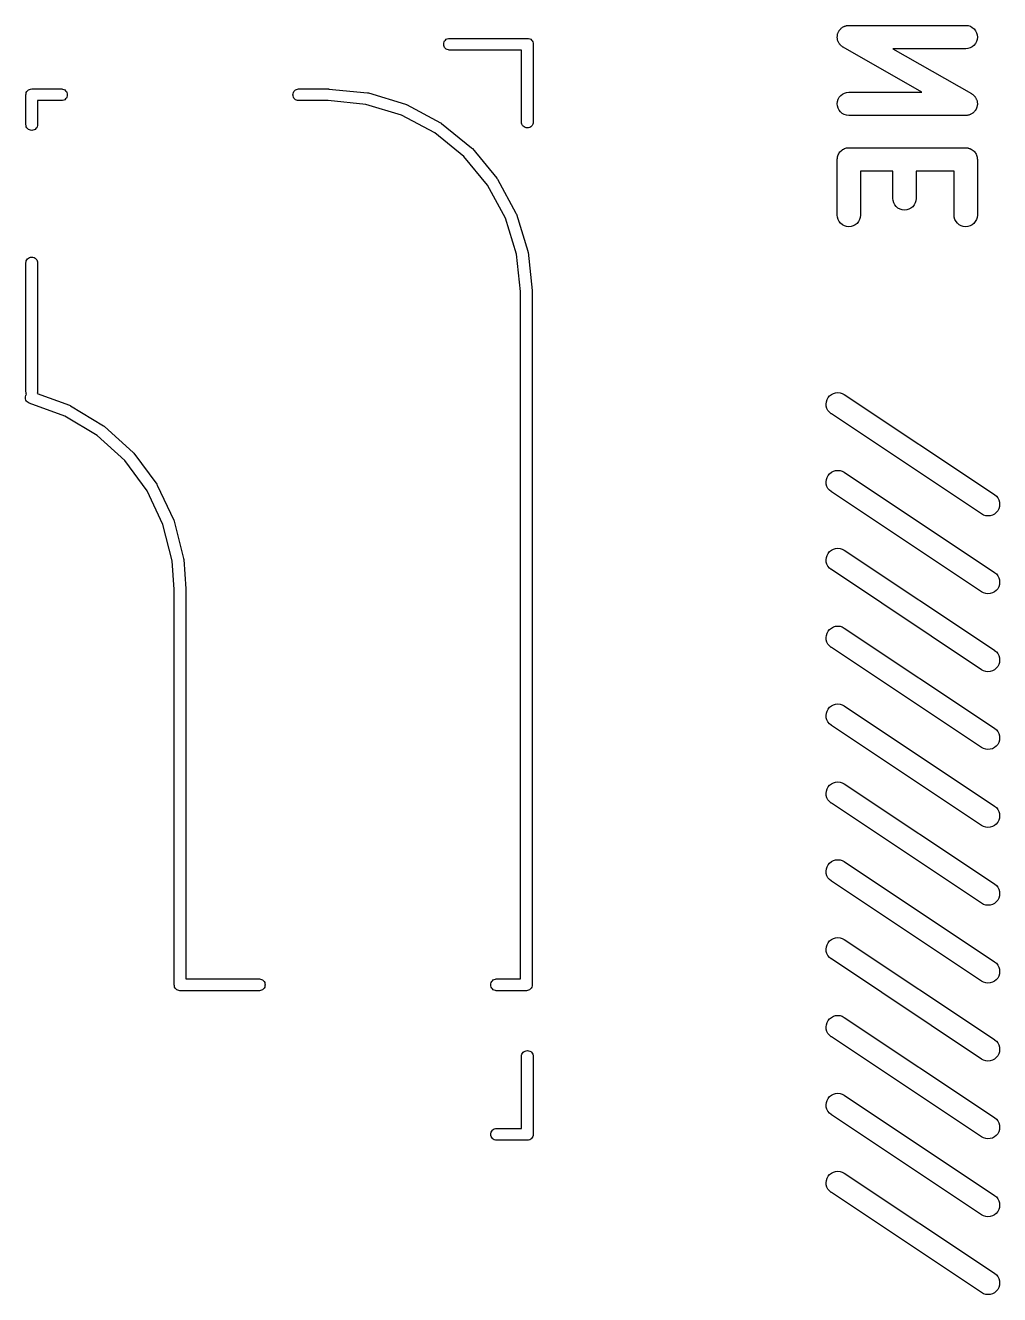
# Model space of a CAD drawing. Extents: x -13 to 127, y -89 to 15.
# Drawn here: x 114.55 to 127.06, y -80.06 to -63.76 of the extents above; entities that cross this region are included whole.
import ezdxf

# ---------------------------------------------------------------- set-up
doc = ezdxf.new("R2010")
doc.units = 0
doc.layers.add('BLACK', color=7, linetype='CONTINUOUS')

msp = doc.modelspace()

# ---------------------------------------------------------------- linework, layer by layer
at = {"layer": 'BLACK', "linetype": 'CONTINUOUS'}
for p, q in [((124.98, -63.8881), (124.981, -63.8831)), ((124.98, -63.8977), (124.98, -63.8881)), ((124.981, -63.8831), (124.982, -63.8781)), ((124.982, -63.8781), (124.984, -63.8689)), ((124.984, -63.8689), (124.987, -63.8596)), ((124.987, -63.8596), (124.989, -63.855)), ((124.989, -63.855), (124.99, -63.8502)), ((124.99, -63.8502), (124.995, -63.8417)), ((124.995, -63.8417), (124.999, -63.833)), ((124.999, -63.833), (125.002, -63.8289)), ((125.002, -63.8289), (125.004, -63.8244)), ((125.004, -63.8244), (125.01, -63.817)), ((125.01, -63.817), (125.016, -63.8092)), ((125.016, -63.8092), (125.02, -63.8057)), ((125.02, -63.8057), (125.023, -63.8018)), ((125.023, -63.8018), (125.03, -63.7958)), ((125.03, -63.7958), (125.037, -63.7892)), ((125.037, -63.7892), (125.042, -63.7865)), ((125.042, -63.7865), (125.046, -63.7833)), ((125.046, -63.7833), (125.054, -63.7788)), ((125.054, -63.7788), (125.062, -63.7738)), ((125.062, -63.7738), (125.067, -63.772)), ((125.067, -63.772), (125.071, -63.7696)), ((125.071, -63.7696), (125.081, -63.7668)), ((125.081, -63.7668), (125.09, -63.7634)), ((125.09, -63.7634), (125.095, -63.7626)), ((125.095, -63.7626), (125.099, -63.7611)), ((125.099, -63.7611), (125.109, -63.7602)), ((125.109, -63.7602), (125.118, -63.7586)), ((125.118, -63.7586), (125.124, -63.7588)), ((125.124, -63.7588), (125.129, -63.7583)), ((125.129, -63.7583), (126.629, -63.7583)), ((126.629, -63.7583), (126.631, -63.7583)), ((126.631, -63.7583), (126.66, -63.7616)), ((126.66, -63.7616), (126.688, -63.7704)), ((126.688, -63.7704), (126.713, -63.7845)), ((126.713, -63.7845), (126.736, -63.8033)), ((126.736, -63.8033), (126.754, -63.8262)), ((126.754, -63.8262), (126.768, -63.8521)), ((126.768, -63.8521), (126.776, -63.8802)), ((126.776, -63.8802), (126.779, -63.9093)), ((119.925, -64), (119.926, -63.9853)), ((119.926, -64.0147), (119.925, -64)), ((119.926, -63.9853), (119.93, -63.9712)), ((119.93, -64.0288), (119.926, -64.0147)), ((119.93, -63.9712), (119.937, -63.9581)), ((119.937, -64.0419), (119.93, -64.0288)), ((119.937, -63.9581), (119.947, -63.9467)), ((119.947, -64.0533), (119.937, -64.0419)), ((119.947, -63.9467), (119.958, -63.9373)), ((119.958, -64.0627), (119.947, -64.0533)), ((119.958, -63.9373), (119.971, -63.9304)), ((119.971, -63.9304), (119.985, -63.9261)), ((119.985, -63.9261), (119.996, -63.925)), ((119.996, -63.925), (120.996, -63.925)), ((120.996, -63.925), (121, -63.9246)), ((121, -63.9246), (121.004, -63.925)), ((121.004, -63.925), (121.015, -63.9261)), ((121.015, -63.9261), (121.029, -63.9304)), ((121.029, -63.9304), (121.042, -63.9373)), ((121.042, -63.9373), (121.053, -63.9467)), ((121.053, -63.9467), (121.063, -63.9581)), ((121.063, -63.9581), (121.07, -63.9712)), ((121.07, -63.9712), (121.074, -63.9853)), ((121.074, -63.9853), (121.075, -64)), ((121.075, -64), (121.075, -64.0037)), ((121.075, -64.0037), (121.075, -65.0037)), ((124.979, -63.9072), (124.98, -63.8977)), ((124.979, -63.9123), (124.979, -63.9072)), ((124.979, -63.9173), (124.979, -63.9123)), ((124.98, -63.9268), (124.979, -63.9173)), ((124.981, -63.9364), (124.98, -63.9268)), ((124.983, -63.9412), (124.981, -63.9364)), ((124.983, -63.9462), (124.983, -63.9412)), ((124.987, -63.9553), (124.983, -63.9462)), ((124.989, -63.9645), (124.987, -63.9553)), ((124.992, -63.969), (124.989, -63.9645)), ((124.994, -63.9737), (124.992, -63.969)), ((124.999, -63.9819), (124.994, -63.9737)), ((125.003, -63.9904), (124.999, -63.9819)), ((125.006, -63.9944), (125.003, -63.9904)), ((125.009, -63.9987), (125.006, -63.9944)), ((125.015, -64.0057), (125.009, -63.9987)), ((125.021, -64.0132), (125.015, -64.0057)), ((125.025, -64.0165), (125.021, -64.0132)), ((125.029, -64.0202), (125.025, -64.0165)), ((125.036, -64.0259), (125.029, -64.0202)), ((125.044, -64.0321), (125.036, -64.0259)), ((125.048, -64.0345), (125.044, -64.0321)), ((125.052, -64.0375), (125.048, -64.0345)), ((125.054, -64.0385), (125.052, -64.0375)), ((126.064, -64.6154), (125.054, -64.0385)), ((126.629, -64.0583), (125.693, -64.0583)), ((125.693, -64.0583), (126.703, -64.6352)), ((126.658, -64.0554), (126.629, -64.0583)), ((126.686, -64.047), (126.658, -64.0554)), ((126.712, -64.0332), (126.686, -64.047)), ((126.734, -64.0147), (126.712, -64.0332)), ((126.753, -63.9922), (126.734, -64.0147)), ((126.767, -63.9664), (126.753, -63.9922)), ((126.776, -63.9384), (126.767, -63.9664)), ((126.779, -63.9093), (126.776, -63.9384)), ((119.971, -64.0696), (119.958, -64.0627)), ((119.985, -64.0739), (119.971, -64.0696)), ((119.996, -64.075), (119.985, -64.0739)), ((120.925, -64.075), (119.996, -64.075)), ((120.925, -65.0037), (120.925, -64.075)), ((114.56, -64.65), (114.561, -64.6353)), ((114.56, -64.6537), (114.56, -64.65)), ((114.56, -65.0347), (114.56, -64.6537)), ((114.561, -64.6353), (114.565, -64.6212)), ((114.565, -64.6212), (114.572, -64.6081)), ((114.572, -64.6081), (114.582, -64.5967)), ((114.582, -64.5967), (114.593, -64.5873)), ((114.593, -64.5873), (114.606, -64.5804)), ((114.606, -64.5804), (114.62, -64.5761)), ((114.62, -64.5761), (114.635, -64.5746)), ((114.635, -64.5746), (114.639, -64.575)), ((114.639, -64.575), (115.02, -64.575)), ((115.02, -64.575), (115.031, -64.5761)), ((115.031, -64.5761), (115.045, -64.5804)), ((115.045, -64.5804), (115.058, -64.5873)), ((115.058, -64.5873), (115.069, -64.5967)), ((115.069, -64.7033), (115.058, -64.7127)), ((115.069, -64.5967), (115.079, -64.6081)), ((115.079, -64.6919), (115.069, -64.7033)), ((115.079, -64.6081), (115.086, -64.6212)), ((115.086, -64.6788), (115.079, -64.6919)), ((115.086, -64.6212), (115.09, -64.6353)), ((115.09, -64.6647), (115.086, -64.6788)), ((115.09, -64.6353), (115.091, -64.65)), ((115.091, -64.65), (115.09, -64.6647)), ((117.989, -64.65), (117.99, -64.6353)), ((117.99, -64.6647), (117.989, -64.65)), ((117.99, -64.6353), (117.994, -64.6212)), ((117.994, -64.6788), (117.99, -64.6647)), ((117.994, -64.6212), (118.001, -64.6081)), ((118.001, -64.6919), (117.994, -64.6788)), ((118.001, -64.6081), (118.011, -64.5967)), ((118.011, -64.7033), (118.001, -64.6919)), ((118.011, -64.5967), (118.022, -64.5873)), ((118.022, -64.7127), (118.011, -64.7033)), ((118.022, -64.5873), (118.035, -64.5804)), ((118.035, -64.5804), (118.049, -64.5761)), ((118.049, -64.5761), (118.06, -64.575)), ((118.06, -64.575), (118.449, -64.575)), ((118.449, -64.575), (118.452, -64.5754)), ((118.452, -64.5754), (118.452, -64.5754)), ((118.452, -64.5754), (118.946, -64.6237)), ((118.946, -64.6237), (118.946, -64.6237)), ((118.946, -64.6237), (118.946, -64.6237)), ((118.946, -64.6237), (118.947, -64.6238)), ((118.947, -64.6238), (118.953, -64.6252)), ((118.953, -64.6252), (118.96, -64.6266)), ((118.96, -64.6266), (119.435, -64.7699)), ((124.982, -64.7353), (124.99, -64.7073)), ((124.99, -64.7073), (125.004, -64.6815)), ((125.004, -64.6815), (125.023, -64.659)), ((125.023, -64.659), (125.046, -64.6405)), ((125.046, -64.6405), (125.071, -64.6267)), ((125.071, -64.6267), (125.099, -64.6183)), ((125.099, -64.6183), (125.129, -64.6154)), ((125.129, -64.6154), (126.064, -64.6154)), ((126.703, -64.6352), (126.705, -64.6362)), ((126.705, -64.6362), (126.709, -64.6392)), ((126.709, -64.6392), (126.713, -64.6417)), ((126.713, -64.6417), (126.721, -64.6478)), ((126.721, -64.6478), (126.728, -64.6535)), ((126.728, -64.6535), (126.732, -64.6572)), ((126.732, -64.6572), (126.736, -64.6605)), ((126.736, -64.6605), (126.742, -64.668)), ((126.742, -64.668), (126.748, -64.675)), ((126.748, -64.675), (126.751, -64.6793)), ((126.751, -64.6793), (126.754, -64.6833)), ((126.754, -64.6833), (126.759, -64.6918)), ((126.759, -64.6918), (126.764, -64.7)), ((126.764, -64.7), (126.765, -64.7048)), ((126.765, -64.7048), (126.768, -64.7092)), ((126.768, -64.7092), (126.77, -64.7185)), ((115.02, -64.725), (114.71, -64.725)), ((114.71, -64.725), (114.71, -65.0347)), ((115.031, -64.7239), (115.02, -64.725)), ((115.045, -64.7196), (115.031, -64.7239)), ((115.058, -64.7127), (115.045, -64.7196)), ((118.035, -64.7196), (118.022, -64.7127)), ((118.049, -64.7239), (118.035, -64.7196)), ((118.06, -64.725), (118.049, -64.7239)), ((118.441, -64.725), (118.06, -64.725)), ((118.924, -64.7723), (118.441, -64.725)), ((119.384, -64.9113), (118.924, -64.7723)), ((119.435, -64.7699), (119.436, -64.7702)), ((119.436, -64.7702), (119.442, -64.7729)), ((119.442, -64.7729), (119.448, -64.7754)), ((119.448, -64.7754), (119.886, -65.0082)), ((124.979, -64.7644), (124.982, -64.7353)), ((124.981, -64.7935), (124.979, -64.7644)), ((124.989, -64.8216), (124.981, -64.7935)), ((125.003, -64.8476), (124.989, -64.8216)), ((125.021, -64.8704), (125.003, -64.8476)), ((125.044, -64.8892), (125.021, -64.8704)), ((126.734, -64.8719), (126.727, -64.8779)), ((126.737, -64.868), (126.734, -64.8719)), ((126.741, -64.8645), (126.737, -64.868)), ((126.747, -64.8567), (126.741, -64.8645)), ((126.753, -64.8493), (126.747, -64.8567)), ((126.755, -64.8449), (126.753, -64.8493)), ((126.758, -64.8408), (126.755, -64.8449)), ((126.762, -64.832), (126.758, -64.8408)), ((126.767, -64.8236), (126.762, -64.832)), ((126.768, -64.8187), (126.767, -64.8236)), ((126.77, -64.8141), (126.768, -64.8187)), ((126.77, -64.7185), (126.774, -64.7275)), ((126.773, -64.8048), (126.77, -64.8141)), ((126.776, -64.7956), (126.773, -64.8048)), ((126.774, -64.7275), (126.774, -64.7325)), ((126.774, -64.7325), (126.776, -64.7373)), ((126.776, -64.7373), (126.777, -64.7469)), ((126.777, -64.7856), (126.776, -64.7906)), ((126.776, -64.7906), (126.776, -64.7956)), ((126.777, -64.7469), (126.778, -64.7564)), ((126.778, -64.776), (126.777, -64.7856)), ((126.778, -64.7564), (126.778, -64.7614)), ((126.778, -64.7614), (126.779, -64.7665)), ((126.779, -64.7665), (126.778, -64.776)), ((114.561, -65.0457), (114.56, -65.0347)), ((114.71, -65.0347), (114.709, -65.0457)), ((119.809, -65.1371), (119.384, -64.9113)), ((119.886, -65.0082), (119.886, -65.0082)), ((119.886, -65.0082), (119.886, -65.0082)), ((119.886, -65.0082), (119.887, -65.0087)), ((119.887, -65.0087), (119.892, -65.0125)), ((119.892, -65.0125), (119.898, -65.0163)), ((119.898, -65.0163), (120.282, -65.3296)), ((120.926, -65.0147), (120.925, -65.0037)), ((120.93, -65.0288), (120.926, -65.0147)), ((120.937, -65.0419), (120.93, -65.0288)), ((121.07, -65.0288), (121.063, -65.0419)), ((121.074, -65.0147), (121.07, -65.0288)), ((121.075, -65.0037), (121.074, -65.0147)), ((125.069, -64.9033), (125.044, -64.8892)), ((125.097, -64.9121), (125.069, -64.9033)), ((125.126, -64.9154), (125.097, -64.9121)), ((125.129, -64.9154), (125.126, -64.9154)), ((126.629, -64.9154), (125.129, -64.9154)), ((126.634, -64.9149), (126.629, -64.9154)), ((126.639, -64.9151), (126.634, -64.9149)), ((126.648, -64.9135), (126.639, -64.9151)), ((126.658, -64.9126), (126.648, -64.9135)), ((126.663, -64.9111), (126.658, -64.9126)), ((126.668, -64.9103), (126.663, -64.9111)), ((126.677, -64.9069), (126.668, -64.9103)), ((126.686, -64.9041), (126.677, -64.9069)), ((126.69, -64.9017), (126.686, -64.9041)), ((126.695, -64.9), (126.69, -64.9017)), ((126.703, -64.8949), (126.695, -64.9)), ((126.712, -64.8904), (126.703, -64.8949)), ((126.715, -64.8872), (126.712, -64.8904)), ((126.72, -64.8845), (126.715, -64.8872)), ((126.727, -64.8779), (126.72, -64.8845)), ((114.565, -65.0598), (114.561, -65.0457)), ((114.572, -65.0729), (114.565, -65.0598)), ((114.582, -65.0843), (114.572, -65.0729)), ((114.593, -65.0937), (114.582, -65.0843)), ((114.606, -65.1006), (114.593, -65.0937)), ((114.62, -65.1049), (114.606, -65.1006)), ((114.635, -65.1064), (114.62, -65.1049)), ((114.65, -65.1049), (114.635, -65.1064)), ((114.664, -65.1006), (114.65, -65.1049)), ((114.677, -65.0937), (114.664, -65.1006)), ((114.688, -65.0843), (114.677, -65.0937)), ((114.698, -65.0729), (114.688, -65.0843)), ((114.705, -65.0598), (114.698, -65.0729)), ((114.709, -65.0457), (114.705, -65.0598)), ((120.182, -65.4412), (119.809, -65.1371)), ((120.947, -65.0533), (120.937, -65.0419)), ((120.958, -65.0627), (120.947, -65.0533)), ((120.971, -65.0696), (120.958, -65.0627)), ((120.985, -65.0739), (120.971, -65.0696)), ((121, -65.0754), (120.985, -65.0739)), ((121.015, -65.0739), (121, -65.0754)), ((121.029, -65.0696), (121.015, -65.0739)), ((121.042, -65.0627), (121.029, -65.0696)), ((121.053, -65.0533), (121.042, -65.0627)), ((121.063, -65.0419), (121.053, -65.0533)), ((120.282, -65.3296), (120.283, -65.3302)), ((120.283, -65.3302), (120.288, -65.3351)), ((120.288, -65.3351), (120.293, -65.3399)), ((120.293, -65.3399), (120.609, -65.7218)), ((125.035, -65.3637), (125.046, -65.3548)), ((125.046, -65.3542), (125.059, -65.3477)), ((125.046, -65.3545), (125.046, -65.3542)), ((125.046, -65.3548), (125.046, -65.3545)), ((125.059, -65.3477), (125.071, -65.341)), ((125.071, -65.341), (125.072, -65.3409)), ((125.072, -65.3406), (125.086, -65.3366)), ((125.072, -65.3409), (125.072, -65.3406)), ((125.086, -65.3366), (125.099, -65.3326)), ((125.099, -65.3326), (125.1, -65.3325)), ((125.1, -65.3324), (125.115, -65.3311)), ((125.1, -65.3325), (125.1, -65.3324)), ((125.115, -65.3311), (125.129, -65.3297)), ((125.129, -65.3297), (126.629, -65.3297)), ((126.629, -65.3297), (126.63, -65.3297)), ((126.63, -65.3297), (126.63, -65.3297)), ((126.63, -65.3297), (126.63, -65.3297)), ((126.63, -65.3297), (126.631, -65.3297)), ((126.631, -65.3297), (126.645, -65.3313)), ((126.645, -65.3313), (126.659, -65.3328)), ((126.659, -65.3328), (126.659, -65.3329)), ((126.659, -65.3329), (126.66, -65.333)), ((126.66, -65.333), (126.673, -65.3373)), ((126.673, -65.3373), (126.687, -65.3414)), ((126.687, -65.3414), (126.687, -65.3417)), ((126.687, -65.3417), (126.688, -65.3418)), ((126.688, -65.3418), (126.7, -65.3486)), ((126.7, -65.3486), (126.712, -65.3554)), ((126.712, -65.3554), (126.713, -65.3557)), ((126.713, -65.3557), (126.713, -65.3559)), ((126.713, -65.3559), (126.724, -65.365)), ((120.488, -65.8118), (120.182, -65.4412)), ((124.979, -65.4776), (124.98, -65.4636)), ((124.979, -65.4786), (124.979, -65.4776)), ((124.979, -65.4787), (124.979, -65.4786)), ((124.979, -65.4797), (124.979, -65.4787)), ((124.979, -65.4787), (124.979, -65.4787)), ((124.979, -66.194), (124.979, -65.4797)), ((124.98, -65.4636), (124.982, -65.4496)), ((124.982, -65.4485), (124.986, -65.4351)), ((124.982, -65.449), (124.982, -65.4485)), ((124.982, -65.4496), (124.982, -65.449)), ((124.986, -65.4351), (124.99, -65.4216)), ((124.99, -65.4216), (124.991, -65.4211)), ((124.991, -65.4206), (124.998, -65.4082)), ((124.991, -65.4211), (124.991, -65.4206)), ((124.998, -65.4082), (125.004, -65.3958)), ((125.004, -65.3958), (125.005, -65.3954)), ((125.005, -65.395), (125.014, -65.3842)), ((125.005, -65.3954), (125.005, -65.395)), ((125.014, -65.3842), (125.023, -65.3733)), ((125.023, -65.3729), (125.024, -65.3725)), ((125.023, -65.3733), (125.023, -65.3729)), ((125.024, -65.3725), (125.035, -65.3637)), ((126.724, -65.365), (126.735, -65.374)), ((126.735, -65.374), (126.735, -65.3744)), ((126.735, -65.3744), (126.736, -65.3748)), ((126.736, -65.3748), (126.745, -65.3858)), ((126.745, -65.3858), (126.754, -65.3967)), ((126.754, -65.3967), (126.754, -65.3972)), ((126.754, -65.3972), (126.754, -65.3976)), ((126.754, -65.3976), (126.761, -65.4101)), ((126.761, -65.4101), (126.767, -65.4226)), ((126.767, -65.4226), (126.767, -65.4231)), ((126.767, -65.4231), (126.768, -65.4235)), ((126.768, -65.4235), (126.772, -65.4371)), ((126.772, -65.4371), (126.776, -65.4506)), ((126.776, -65.4506), (126.776, -65.4511)), ((126.776, -65.4511), (126.776, -65.4516)), ((126.776, -65.4516), (126.777, -65.4657)), ((126.777, -65.4657), (126.779, -65.4797)), ((126.779, -65.4797), (126.779, -66.194)), ((125.693, -65.6297), (125.279, -65.6297)), ((125.279, -65.6297), (125.279, -66.194)), ((125.693, -65.9797), (125.693, -65.6297)), ((126.479, -65.6297), (125.993, -65.6297)), ((125.993, -65.6297), (125.993, -65.9797)), ((126.479, -66.194), (126.479, -65.6297)), ((120.717, -66.2349), (120.488, -65.8118)), ((120.609, -65.7218), (120.609, -65.7227)), ((120.609, -65.7227), (120.613, -65.7283)), ((120.613, -65.7283), (120.617, -65.734)), ((120.617, -65.734), (120.853, -66.17)), ((125.696, -66.0088), (125.693, -65.9797)), ((125.704, -66.0369), (125.696, -66.0088)), ((125.99, -66.0109), (125.981, -66.0388)), ((125.993, -65.9818), (125.99, -66.0109)), ((125.993, -65.9797), (125.993, -65.9818)), ((120.853, -66.17), (120.853, -66.171)), ((120.853, -66.171), (120.856, -66.1773)), ((120.856, -66.1773), (120.858, -66.1835)), ((125.718, -66.0627), (125.704, -66.0369)), ((125.736, -66.0854), (125.718, -66.0627)), ((125.759, -66.1041), (125.736, -66.0854)), ((125.785, -66.118), (125.759, -66.1041)), ((125.813, -66.1266), (125.785, -66.118)), ((125.842, -66.1297), (125.813, -66.1266)), ((125.871, -66.1271), (125.842, -66.1297)), ((125.899, -66.1188), (125.871, -66.1271)), ((125.925, -66.1052), (125.899, -66.1188)), ((125.948, -66.0869), (125.925, -66.1052)), ((125.967, -66.0645), (125.948, -66.0869)), ((125.981, -66.0388), (125.967, -66.0645)), ((120.859, -66.6944), (120.717, -66.2349)), ((120.858, -66.1835), (121.005, -66.6571)), ((124.981, -66.2231), (124.979, -66.194)), ((124.99, -66.2512), (124.981, -66.2231)), ((125.004, -66.277), (124.99, -66.2512)), ((125.022, -66.2997), (125.004, -66.277)), ((125.045, -66.3184), (125.022, -66.2997)), ((125.07, -66.3323), (125.045, -66.3184)), ((125.098, -66.3409), (125.07, -66.3323)), ((125.128, -66.344), (125.098, -66.3409)), ((125.185, -66.3331), (125.157, -66.3413)), ((125.211, -66.3195), (125.185, -66.3331)), ((125.234, -66.3012), (125.211, -66.3195)), ((125.252, -66.2787), (125.234, -66.3012)), ((125.266, -66.2531), (125.252, -66.2787)), ((125.275, -66.2252), (125.266, -66.2531)), ((125.279, -66.1961), (125.275, -66.2252)), ((125.279, -66.194), (125.279, -66.1961)), ((126.481, -66.2231), (126.479, -66.194)), ((126.49, -66.2512), (126.481, -66.2231)), ((126.504, -66.277), (126.49, -66.2512)), ((126.522, -66.2997), (126.504, -66.277)), ((126.545, -66.3184), (126.522, -66.2997)), ((126.57, -66.3323), (126.545, -66.3184)), ((126.598, -66.3409), (126.57, -66.3323)), ((126.628, -66.344), (126.598, -66.3409)), ((126.685, -66.3331), (126.657, -66.3413)), ((126.711, -66.3195), (126.685, -66.3331)), ((126.734, -66.3012), (126.711, -66.3195)), ((126.752, -66.2787), (126.734, -66.3012)), ((126.766, -66.2531), (126.752, -66.2787)), ((126.775, -66.2252), (126.766, -66.2531)), ((126.779, -66.1961), (126.775, -66.2252)), ((126.779, -66.194), (126.779, -66.1961)), ((125.157, -66.3413), (125.128, -66.344)), ((126.657, -66.3413), (126.628, -66.344)), ((121.005, -66.6571), (121.005, -66.6581)), ((121.005, -66.6581), (121.006, -66.6648)), ((121.006, -66.6648), (121.008, -66.6714)), ((114.56, -66.8053), (114.561, -66.7943)), ((114.56, -68.4637), (114.56, -66.8053)), ((114.561, -66.7943), (114.565, -66.7802)), ((114.565, -66.7802), (114.572, -66.7671)), ((114.572, -66.7671), (114.582, -66.7557)), ((114.582, -66.7557), (114.593, -66.7463)), ((114.593, -66.7463), (114.606, -66.7394)), ((114.606, -66.7394), (114.62, -66.7351)), ((114.62, -66.7351), (114.635, -66.7336)), ((114.635, -66.7336), (114.65, -66.7351)), ((114.65, -66.7351), (114.664, -66.7394)), ((114.664, -66.7394), (114.677, -66.7463)), ((114.677, -66.7463), (114.688, -66.7557)), ((114.688, -66.7557), (114.698, -66.7671)), ((114.698, -66.7671), (114.705, -66.7802)), ((114.705, -66.7802), (114.709, -66.7943)), ((114.709, -66.7943), (114.71, -66.8053)), ((114.71, -66.8053), (114.71, -68.4637)), ((120.91, -67.1763), (120.859, -66.6944)), ((121.008, -66.6714), (121.06, -67.1644)), ((120.91, -67.1903), (120.91, -67.1763)), ((120.91, -76.005), (120.91, -67.1903)), ((120.91, -67.1903), (120.91, -67.1903)), ((121.06, -67.1644), (121.06, -67.1655)), ((121.06, -67.1655), (121.06, -67.1687)), ((121.06, -67.1687), (121.06, -67.172)), ((121.06, -67.172), (121.06, -67.1862)), ((121.06, -67.1862), (121.06, -67.1863)), ((121.06, -67.1863), (121.06, -76.0763)), ((114.553, -68.5269), (114.557, -68.5127)), ((114.553, -68.5415), (114.553, -68.5269)), ((114.555, -68.556), (114.553, -68.5415)), ((114.559, -68.5698), (114.555, -68.556)), ((114.557, -68.5127), (114.564, -68.4995)), ((114.567, -68.5825), (114.559, -68.5698)), ((114.561, -68.4747), (114.56, -68.4637)), ((114.565, -68.4888), (114.561, -68.4747)), ((114.564, -68.4995), (114.568, -68.4937)), ((114.568, -68.4937), (114.565, -68.4888)), ((114.576, -68.5935), (114.567, -68.5825)), ((114.588, -68.6024), (114.576, -68.5935)), ((114.601, -68.6089), (114.588, -68.6024)), ((114.602, -68.6093), (114.601, -68.6089)), ((115.061, -68.7755), (114.602, -68.6093)), ((114.709, -68.4747), (114.705, -68.4871)), ((114.705, -68.4871), (115.119, -68.637)), ((114.71, -68.4637), (114.709, -68.4747)), ((124.836, -68.6213), (124.839, -68.5922)), ((124.838, -68.6504), (124.836, -68.6213)), ((124.839, -68.5922), (124.848, -68.5642)), ((124.848, -68.5642), (124.861, -68.5385)), ((124.861, -68.5385), (124.88, -68.516)), ((124.88, -68.516), (124.903, -68.4975)), ((124.903, -68.4975), (124.929, -68.4838)), ((124.929, -68.4838), (124.957, -68.4754)), ((124.957, -68.4754), (124.986, -68.4726)), ((124.986, -68.4726), (125.015, -68.4755)), ((125.015, -68.4755), (125.043, -68.484)), ((125.043, -68.484), (125.069, -68.4978)), ((125.069, -68.4978), (126.997, -69.7835)), ((115.473, -69.024), (115.061, -68.7755)), ((115.119, -68.637), (115.119, -68.637)), ((115.119, -68.637), (115.119, -68.637)), ((115.119, -68.637), (115.12, -68.6373)), ((115.12, -68.6373), (115.126, -68.6403)), ((115.126, -68.6403), (115.132, -68.6433)), ((115.132, -68.6433), (115.557, -68.8993)), ((124.847, -68.6785), (124.838, -68.6504)), ((124.86, -68.7045), (124.847, -68.6785)), ((124.878, -68.7274), (124.86, -68.7045)), ((124.901, -68.7462), (124.878, -68.7274)), ((124.903, -68.7474), (124.901, -68.7462)), ((126.831, -70.0331), (124.903, -68.7474)), ((115.557, -68.8993), (115.557, -68.8993)), ((115.557, -68.8993), (115.557, -68.8994)), ((115.557, -68.8994), (115.558, -68.8999)), ((115.558, -68.8999), (115.563, -68.904)), ((115.563, -68.904), (115.569, -68.9081)), ((115.569, -68.9081), (115.935, -69.2417)), ((115.829, -69.3477), (115.473, -69.024)), ((115.935, -69.2417), (115.935, -69.2417)), ((115.935, -69.2417), (115.935, -69.2417)), ((115.935, -69.2417), (115.936, -69.2425)), ((115.936, -69.2425), (115.94, -69.2475)), ((115.94, -69.2475), (115.945, -69.2526)), ((115.945, -69.2526), (116.24, -69.6511)), ((116.115, -69.7344), (115.829, -69.3477)), ((124.836, -69.6213), (124.839, -69.5922)), ((124.839, -69.5922), (124.848, -69.5642)), ((124.848, -69.5642), (124.861, -69.5385)), ((124.861, -69.5385), (124.88, -69.516)), ((124.88, -69.516), (124.903, -69.4975)), ((124.903, -69.4975), (124.929, -69.4838)), ((124.929, -69.4838), (124.957, -69.4754)), ((124.957, -69.4754), (124.986, -69.4726)), ((124.986, -69.4726), (125.015, -69.4755)), ((125.015, -69.4755), (125.043, -69.484)), ((125.043, -69.484), (125.069, -69.4978)), ((125.069, -69.4978), (126.997, -70.7835)), ((116.32, -70.1693), (116.115, -69.7344)), ((116.24, -69.6511), (116.24, -69.6511)), ((116.24, -69.6511), (116.24, -69.6511)), ((116.24, -69.6511), (116.24, -69.652)), ((116.24, -69.652), (116.244, -69.6578)), ((116.244, -69.6578), (116.247, -69.6637)), ((116.247, -69.6637), (116.459, -70.1119)), ((124.838, -69.6504), (124.836, -69.6213)), ((124.847, -69.6785), (124.838, -69.6504)), ((124.86, -69.7045), (124.847, -69.6785)), ((124.878, -69.7274), (124.86, -69.7045)), ((124.901, -69.7462), (124.878, -69.7274)), ((124.903, -69.7474), (124.901, -69.7462)), ((126.831, -71.0331), (124.903, -69.7474)), ((126.997, -69.7835), (126.999, -69.7847)), ((126.999, -69.7847), (127.022, -69.8035)), ((127.022, -69.8035), (127.04, -69.8263)), ((127.04, -69.8263), (127.053, -69.8523)), ((127.053, -69.8523), (127.062, -69.8804)), ((127.064, -69.9096), (127.061, -69.9387)), ((127.062, -69.8804), (127.064, -69.9096)), ((126.857, -70.0469), (126.831, -70.0331)), ((126.885, -70.0554), (126.857, -70.0469)), ((126.914, -70.0583), (126.885, -70.0554)), ((126.943, -70.0555), (126.914, -70.0583)), ((126.971, -70.0471), (126.943, -70.0555)), ((126.997, -70.0334), (126.971, -70.0471)), ((127.02, -70.0149), (126.997, -70.0334)), ((127.039, -69.9924), (127.02, -70.0149)), ((127.052, -69.9666), (127.039, -69.9924)), ((127.061, -69.9387), (127.052, -69.9666)), ((116.438, -70.6367), (116.32, -70.1693)), ((116.459, -70.1119), (116.46, -70.1128)), ((116.46, -70.1128), (116.462, -70.1192)), ((116.462, -70.1192), (116.464, -70.1256)), ((116.464, -70.1256), (116.585, -70.6064)), ((124.839, -70.5922), (124.848, -70.5642)), ((124.848, -70.5642), (124.861, -70.5385)), ((124.861, -70.5385), (124.88, -70.516)), ((124.88, -70.516), (124.903, -70.4975)), ((124.903, -70.4975), (124.929, -70.4838)), ((124.929, -70.4838), (124.957, -70.4754)), ((124.957, -70.4754), (124.986, -70.4726)), ((124.986, -70.4726), (125.015, -70.4755)), ((125.015, -70.4755), (125.043, -70.484)), ((125.043, -70.484), (125.069, -70.4978)), ((125.069, -70.4978), (126.997, -71.7835)), ((116.465, -71.0028), (116.438, -70.6367)), ((116.585, -70.6064), (116.585, -70.6074)), ((116.585, -70.6074), (116.586, -70.6133)), ((116.586, -70.6133), (116.587, -70.6191)), ((116.587, -70.6191), (116.615, -70.9936)), ((124.836, -70.6213), (124.839, -70.5922)), ((124.838, -70.6504), (124.836, -70.6213)), ((124.847, -70.6785), (124.838, -70.6504)), ((124.86, -70.7045), (124.847, -70.6785)), ((124.878, -70.7274), (124.86, -70.7045)), ((124.901, -70.7462), (124.878, -70.7274)), ((124.903, -70.7474), (124.901, -70.7462)), ((126.831, -72.0331), (124.903, -70.7474)), ((126.997, -70.7835), (126.999, -70.7847)), ((126.999, -70.7847), (127.022, -70.8035)), ((127.022, -70.8035), (127.04, -70.8263)), ((127.04, -70.8263), (127.053, -70.8523)), ((127.053, -70.8523), (127.062, -70.8804)), ((127.062, -70.8804), (127.064, -70.9096)), ((116.465, -76.0763), (116.465, -71.0028)), ((116.615, -70.9936), (116.615, -70.9963)), ((116.615, -70.9963), (116.615, -76.005)), ((126.857, -71.0469), (126.831, -71.0331)), ((126.885, -71.0554), (126.857, -71.0469)), ((126.914, -71.0583), (126.885, -71.0554)), ((126.943, -71.0555), (126.914, -71.0583)), ((126.971, -71.0471), (126.943, -71.0555)), ((126.997, -71.0334), (126.971, -71.0471)), ((127.02, -71.0149), (126.997, -71.0334)), ((127.039, -70.9924), (127.02, -71.0149)), ((127.052, -70.9666), (127.039, -70.9924)), ((127.061, -70.9387), (127.052, -70.9666)), ((127.064, -70.9096), (127.061, -70.9387)), ((124.848, -71.5642), (124.861, -71.5385)), ((124.861, -71.5385), (124.88, -71.516)), ((124.88, -71.516), (124.903, -71.4975)), ((124.903, -71.4975), (124.929, -71.4838)), ((124.929, -71.4838), (124.957, -71.4754)), ((124.957, -71.4754), (124.986, -71.4726)), ((124.986, -71.4726), (125.015, -71.4755)), ((125.015, -71.4755), (125.043, -71.484)), ((125.043, -71.484), (125.069, -71.4978)), ((125.069, -71.4978), (126.997, -72.7835)), ((124.836, -71.6213), (124.839, -71.5922)), ((124.838, -71.6504), (124.836, -71.6213)), ((124.847, -71.6785), (124.838, -71.6504)), ((124.839, -71.5922), (124.848, -71.5642)), ((124.86, -71.7045), (124.847, -71.6785)), ((124.878, -71.7274), (124.86, -71.7045)), ((124.901, -71.7462), (124.878, -71.7274)), ((124.903, -71.7474), (124.901, -71.7462)), ((126.831, -73.0331), (124.903, -71.7474)), ((126.997, -71.7835), (126.999, -71.7847)), ((126.999, -71.7847), (127.022, -71.8035)), ((127.022, -71.8035), (127.04, -71.8263)), ((127.04, -71.8263), (127.053, -71.8523)), ((127.053, -71.8523), (127.062, -71.8804)), ((127.062, -71.8804), (127.064, -71.9096)), ((126.857, -72.0469), (126.831, -72.0331)), ((126.997, -72.0334), (126.971, -72.0471)), ((127.02, -72.0149), (126.997, -72.0334)), ((127.039, -71.9924), (127.02, -72.0149)), ((127.052, -71.9666), (127.039, -71.9924)), ((127.061, -71.9387), (127.052, -71.9666)), ((127.064, -71.9096), (127.061, -71.9387)), ((126.885, -72.0554), (126.857, -72.0469)), ((126.914, -72.0583), (126.885, -72.0554)), ((126.943, -72.0555), (126.914, -72.0583)), ((126.971, -72.0471), (126.943, -72.0555)), ((124.861, -72.5385), (124.88, -72.516)), ((124.88, -72.516), (124.903, -72.4975)), ((124.903, -72.4975), (124.929, -72.4838)), ((124.929, -72.4838), (124.957, -72.4754)), ((124.957, -72.4754), (124.986, -72.4726)), ((124.986, -72.4726), (125.015, -72.4755)), ((125.015, -72.4755), (125.043, -72.484)), ((125.043, -72.484), (125.069, -72.4978)), ((125.069, -72.4978), (126.997, -73.7835)), ((124.836, -72.6213), (124.839, -72.5922)), ((124.838, -72.6504), (124.836, -72.6213)), ((124.847, -72.6785), (124.838, -72.6504)), ((124.839, -72.5922), (124.848, -72.5642)), ((124.86, -72.7045), (124.847, -72.6785)), ((124.848, -72.5642), (124.861, -72.5385)), ((124.878, -72.7274), (124.86, -72.7045)), ((124.901, -72.7462), (124.878, -72.7274)), ((124.903, -72.7474), (124.901, -72.7462)), ((126.831, -74.0331), (124.903, -72.7474)), ((126.997, -72.7835), (126.999, -72.7847)), ((126.999, -72.7847), (127.022, -72.8035)), ((127.022, -72.8035), (127.04, -72.8263)), ((127.04, -72.8263), (127.053, -72.8523)), ((127.053, -72.8523), (127.062, -72.8804)), ((127.02, -73.0149), (126.997, -73.0334)), ((127.039, -72.9924), (127.02, -73.0149)), ((127.052, -72.9666), (127.039, -72.9924)), ((127.061, -72.9387), (127.052, -72.9666)), ((127.064, -72.9096), (127.061, -72.9387)), ((127.062, -72.8804), (127.064, -72.9096)), ((126.857, -73.0469), (126.831, -73.0331)), ((126.885, -73.0554), (126.857, -73.0469)), ((126.914, -73.0583), (126.885, -73.0554)), ((126.943, -73.0555), (126.914, -73.0583)), ((126.971, -73.0471), (126.943, -73.0555)), ((126.997, -73.0334), (126.971, -73.0471)), ((124.88, -73.516), (124.903, -73.4975)), ((124.903, -73.4975), (124.929, -73.4838)), ((124.929, -73.4838), (124.957, -73.4754)), ((124.957, -73.4754), (124.986, -73.4726)), ((124.986, -73.4726), (125.015, -73.4755)), ((125.015, -73.4755), (125.043, -73.484)), ((125.043, -73.484), (125.069, -73.4978)), ((125.069, -73.4978), (126.997, -74.7835)), ((124.836, -73.6213), (124.839, -73.5922)), ((124.838, -73.6504), (124.836, -73.6213)), ((124.847, -73.6785), (124.838, -73.6504)), ((124.839, -73.5922), (124.848, -73.5642)), ((124.848, -73.5642), (124.861, -73.5385)), ((124.861, -73.5385), (124.88, -73.516)), ((124.86, -73.7045), (124.847, -73.6785)), ((124.878, -73.7274), (124.86, -73.7045)), ((124.901, -73.7462), (124.878, -73.7274)), ((124.903, -73.7474), (124.901, -73.7462)), ((126.831, -75.0331), (124.903, -73.7474)), ((126.997, -73.7835), (126.999, -73.7847)), ((126.999, -73.7847), (127.022, -73.8035)), ((127.022, -73.8035), (127.04, -73.8263)), ((127.04, -73.8263), (127.053, -73.8523)), ((127.039, -73.9924), (127.02, -74.0149)), ((127.052, -73.9666), (127.039, -73.9924)), ((127.061, -73.9387), (127.052, -73.9666)), ((127.053, -73.8523), (127.062, -73.8804)), ((127.064, -73.9096), (127.061, -73.9387)), ((127.062, -73.8804), (127.064, -73.9096)), ((126.857, -74.0469), (126.831, -74.0331)), ((126.885, -74.0554), (126.857, -74.0469)), ((126.914, -74.0583), (126.885, -74.0554)), ((126.943, -74.0555), (126.914, -74.0583)), ((126.971, -74.0471), (126.943, -74.0555)), ((126.997, -74.0334), (126.971, -74.0471)), ((127.02, -74.0149), (126.997, -74.0334)), ((124.903, -74.4975), (124.929, -74.4838)), ((124.929, -74.4838), (124.957, -74.4754)), ((124.957, -74.4754), (124.986, -74.4726)), ((124.986, -74.4726), (125.015, -74.4755)), ((125.015, -74.4755), (125.043, -74.484)), ((125.043, -74.484), (125.069, -74.4978)), ((124.836, -74.6213), (124.839, -74.5922)), ((124.838, -74.6504), (124.836, -74.6213)), ((124.847, -74.6785), (124.838, -74.6504)), ((124.839, -74.5922), (124.848, -74.5642)), ((124.848, -74.5642), (124.861, -74.5385)), ((124.861, -74.5385), (124.88, -74.516)), ((124.88, -74.516), (124.903, -74.4975)), ((125.069, -74.4978), (126.997, -75.7835)), ((124.86, -74.7045), (124.847, -74.6785)), ((124.878, -74.7274), (124.86, -74.7045)), ((124.901, -74.7462), (124.878, -74.7274)), ((124.903, -74.7474), (124.901, -74.7462)), ((126.831, -76.0331), (124.903, -74.7474)), ((126.997, -74.7835), (126.999, -74.7847)), ((126.999, -74.7847), (127.022, -74.8035)), ((127.022, -74.8035), (127.04, -74.8263)), ((127.052, -74.9666), (127.039, -74.9924)), ((127.04, -74.8263), (127.053, -74.8523)), ((127.061, -74.9387), (127.052, -74.9666)), ((127.053, -74.8523), (127.062, -74.8804)), ((127.064, -74.9096), (127.061, -74.9387)), ((127.062, -74.8804), (127.064, -74.9096)), ((126.857, -75.0469), (126.831, -75.0331)), ((126.885, -75.0554), (126.857, -75.0469)), ((126.914, -75.0583), (126.885, -75.0554)), ((126.943, -75.0555), (126.914, -75.0583)), ((126.971, -75.0471), (126.943, -75.0555)), ((126.997, -75.0334), (126.971, -75.0471)), ((127.02, -75.0149), (126.997, -75.0334)), ((127.039, -74.9924), (127.02, -75.0149)), ((124.836, -75.6213), (124.839, -75.5922)), ((124.838, -75.6504), (124.836, -75.6213)), ((124.839, -75.5922), (124.848, -75.5642)), ((124.848, -75.5642), (124.861, -75.5385)), ((124.861, -75.5385), (124.88, -75.516)), ((124.88, -75.516), (124.903, -75.4975)), ((124.903, -75.4975), (124.929, -75.4838)), ((124.929, -75.4838), (124.957, -75.4754)), ((124.957, -75.4754), (124.986, -75.4726)), ((124.986, -75.4726), (125.015, -75.4755)), ((125.015, -75.4755), (125.043, -75.484)), ((125.043, -75.484), (125.069, -75.4978)), ((125.069, -75.4978), (126.997, -76.7835)), ((124.847, -75.6785), (124.838, -75.6504)), ((124.86, -75.7045), (124.847, -75.6785)), ((124.878, -75.7274), (124.86, -75.7045)), ((124.901, -75.7462), (124.878, -75.7274)), ((124.903, -75.7474), (124.901, -75.7462)), ((126.831, -77.0331), (124.903, -75.7474)), ((126.997, -75.7835), (126.999, -75.7847)), ((126.999, -75.7847), (127.022, -75.8035)), ((127.022, -75.8035), (127.04, -75.8263)), ((127.04, -75.8263), (127.053, -75.8523)), ((127.061, -75.9387), (127.052, -75.9666)), ((127.053, -75.8523), (127.062, -75.8804)), ((127.064, -75.9096), (127.061, -75.9387)), ((127.062, -75.8804), (127.064, -75.9096)), ((116.465, -76.08), (116.465, -76.0763)), ((116.466, -76.0947), (116.465, -76.08)), ((116.47, -76.1088), (116.466, -76.0947)), ((116.477, -76.1219), (116.47, -76.1088)), ((116.615, -76.005), (117.56, -76.005)), ((117.56, -76.005), (117.571, -76.0061)), ((117.571, -76.0061), (117.585, -76.0104)), ((117.585, -76.0104), (117.598, -76.0173)), ((117.598, -76.0173), (117.609, -76.0267)), ((117.609, -76.0267), (117.619, -76.0381)), ((117.619, -76.0381), (117.626, -76.0512)), ((117.626, -76.1088), (117.619, -76.1219)), ((117.626, -76.0512), (117.63, -76.0653)), ((117.63, -76.0947), (117.626, -76.1088)), ((117.63, -76.0653), (117.631, -76.08)), ((117.631, -76.08), (117.63, -76.0947)), ((120.529, -76.08), (120.53, -76.0653)), ((120.53, -76.0947), (120.529, -76.08)), ((120.53, -76.0653), (120.534, -76.0512)), ((120.534, -76.1088), (120.53, -76.0947)), ((120.534, -76.0512), (120.541, -76.0381)), ((120.541, -76.1219), (120.534, -76.1088)), ((120.541, -76.0381), (120.551, -76.0267)), ((120.551, -76.0267), (120.562, -76.0173)), ((120.562, -76.0173), (120.575, -76.0104)), ((120.575, -76.0104), (120.589, -76.0061)), ((120.589, -76.0061), (120.6, -76.005)), ((120.6, -76.005), (120.91, -76.005)), ((121.055, -76.1088), (121.048, -76.1219)), ((121.059, -76.0947), (121.055, -76.1088)), ((121.06, -76.08), (121.059, -76.0947)), ((121.06, -76.0763), (121.06, -76.08)), ((126.857, -76.0469), (126.831, -76.0331)), ((126.885, -76.0554), (126.857, -76.0469)), ((126.914, -76.0583), (126.885, -76.0554)), ((126.943, -76.0555), (126.914, -76.0583)), ((126.971, -76.0471), (126.943, -76.0555)), ((126.997, -76.0334), (126.971, -76.0471)), ((127.02, -76.0149), (126.997, -76.0334)), ((127.039, -75.9924), (127.02, -76.0149)), ((127.052, -75.9666), (127.039, -75.9924)), ((116.487, -76.1333), (116.477, -76.1219)), ((116.498, -76.1427), (116.487, -76.1333)), ((116.511, -76.1496), (116.498, -76.1427)), ((116.525, -76.1539), (116.511, -76.1496)), ((116.536, -76.155), (116.525, -76.1539)), ((116.54, -76.1554), (116.536, -76.155)), ((116.544, -76.155), (116.54, -76.1554)), ((117.56, -76.155), (116.544, -76.155)), ((117.571, -76.1539), (117.56, -76.155)), ((117.585, -76.1496), (117.571, -76.1539)), ((117.598, -76.1427), (117.585, -76.1496)), ((117.609, -76.1333), (117.598, -76.1427)), ((117.619, -76.1219), (117.609, -76.1333)), ((120.551, -76.1333), (120.541, -76.1219)), ((120.562, -76.1427), (120.551, -76.1333)), ((120.575, -76.1496), (120.562, -76.1427)), ((120.589, -76.1539), (120.575, -76.1496)), ((120.6, -76.155), (120.589, -76.1539)), ((120.981, -76.155), (120.6, -76.155)), ((120.985, -76.1554), (120.981, -76.155)), ((120.989, -76.155), (120.985, -76.1554)), ((121, -76.1539), (120.989, -76.155)), ((121.014, -76.1496), (121, -76.1539)), ((121.027, -76.1427), (121.014, -76.1496)), ((121.038, -76.1333), (121.027, -76.1427)), ((121.048, -76.1219), (121.038, -76.1333)), ((124.836, -76.6213), (124.839, -76.5922)), ((124.839, -76.5922), (124.848, -76.5642)), ((124.848, -76.5642), (124.861, -76.5385)), ((124.861, -76.5385), (124.88, -76.516)), ((124.88, -76.516), (124.903, -76.4975)), ((124.903, -76.4975), (124.929, -76.4838)), ((124.929, -76.4838), (124.957, -76.4754)), ((124.957, -76.4754), (124.986, -76.4726)), ((124.986, -76.4726), (125.015, -76.4755)), ((125.015, -76.4755), (125.043, -76.484)), ((125.043, -76.484), (125.069, -76.4978)), ((125.069, -76.4978), (126.997, -77.7835)), ((124.838, -76.6504), (124.836, -76.6213)), ((124.847, -76.6785), (124.838, -76.6504)), ((124.86, -76.7045), (124.847, -76.6785)), ((124.878, -76.7274), (124.86, -76.7045)), ((124.901, -76.7462), (124.878, -76.7274)), ((124.903, -76.7474), (124.901, -76.7462)), ((126.831, -78.0331), (124.903, -76.7474)), ((120.958, -76.9373), (120.971, -76.9304)), ((120.971, -76.9304), (120.985, -76.9261)), ((120.985, -76.9261), (121, -76.9246)), ((121, -76.9246), (121.015, -76.9261)), ((121.015, -76.9261), (121.029, -76.9304)), ((121.029, -76.9304), (121.042, -76.9373)), ((126.997, -76.7835), (126.999, -76.7847)), ((126.999, -76.7847), (127.022, -76.8035)), ((127.022, -76.8035), (127.04, -76.8263)), ((127.04, -76.8263), (127.053, -76.8523)), ((127.053, -76.8523), (127.062, -76.8804)), ((127.064, -76.9096), (127.061, -76.9387)), ((127.062, -76.8804), (127.064, -76.9096)), ((120.925, -76.9963), (120.926, -76.9853)), ((120.925, -77.925), (120.925, -76.9963)), ((120.926, -76.9853), (120.93, -76.9712)), ((120.93, -76.9712), (120.937, -76.9581)), ((120.937, -76.9581), (120.947, -76.9467)), ((120.947, -76.9467), (120.958, -76.9373)), ((121.042, -76.9373), (121.053, -76.9467)), ((121.053, -76.9467), (121.063, -76.9581)), ((121.063, -76.9581), (121.07, -76.9712)), ((121.07, -76.9712), (121.074, -76.9853)), ((121.074, -76.9853), (121.075, -76.9963)), ((121.075, -76.9963), (121.075, -77.9963)), ((126.857, -77.0469), (126.831, -77.0331)), ((126.885, -77.0554), (126.857, -77.0469)), ((126.914, -77.0583), (126.885, -77.0554)), ((126.943, -77.0555), (126.914, -77.0583)), ((126.971, -77.0471), (126.943, -77.0555)), ((126.997, -77.0334), (126.971, -77.0471)), ((127.02, -77.0149), (126.997, -77.0334)), ((127.039, -76.9924), (127.02, -77.0149)), ((127.052, -76.9666), (127.039, -76.9924)), ((127.061, -76.9387), (127.052, -76.9666)), ((124.839, -77.5922), (124.848, -77.5642)), ((124.848, -77.5642), (124.861, -77.5385)), ((124.861, -77.5385), (124.88, -77.516)), ((124.88, -77.516), (124.903, -77.4975)), ((124.903, -77.4975), (124.929, -77.4838)), ((124.929, -77.4838), (124.957, -77.4754)), ((124.957, -77.4754), (124.986, -77.4726)), ((124.986, -77.4726), (125.015, -77.4755)), ((125.015, -77.4755), (125.043, -77.484)), ((125.043, -77.484), (125.069, -77.4978)), ((125.069, -77.4978), (126.997, -78.7835)), ((124.836, -77.6213), (124.839, -77.5922)), ((124.838, -77.6504), (124.836, -77.6213)), ((124.847, -77.6785), (124.838, -77.6504)), ((124.86, -77.7045), (124.847, -77.6785)), ((124.878, -77.7274), (124.86, -77.7045)), ((124.901, -77.7462), (124.878, -77.7274)), ((124.903, -77.7474), (124.901, -77.7462)), ((126.831, -79.0331), (124.903, -77.7474)), ((126.997, -77.7835), (126.999, -77.7847)), ((126.999, -77.7847), (127.022, -77.8035)), ((127.022, -77.8035), (127.04, -77.8263)), ((127.04, -77.8263), (127.053, -77.8523)), ((127.053, -77.8523), (127.062, -77.8804)), ((127.064, -77.9096), (127.061, -77.9387)), ((127.062, -77.8804), (127.064, -77.9096)), ((120.529, -78), (120.53, -77.9853)), ((120.53, -78.0147), (120.529, -78)), ((120.53, -77.9853), (120.534, -77.9712)), ((120.534, -78.0288), (120.53, -78.0147)), ((120.534, -77.9712), (120.541, -77.9581)), ((120.541, -78.0419), (120.534, -78.0288)), ((120.541, -77.9581), (120.551, -77.9467)), ((120.551, -78.0533), (120.541, -78.0419)), ((120.551, -77.9467), (120.562, -77.9373)), ((120.562, -78.0627), (120.551, -78.0533)), ((120.562, -77.9373), (120.575, -77.9304)), ((120.575, -78.0696), (120.562, -78.0627)), ((120.575, -77.9304), (120.589, -77.9261)), ((120.589, -78.0739), (120.575, -78.0696)), ((120.589, -77.9261), (120.6, -77.925)), ((120.6, -78.075), (120.589, -78.0739)), ((120.6, -77.925), (120.925, -77.925)), ((120.996, -78.075), (120.6, -78.075)), ((121, -78.0754), (120.996, -78.075)), ((121.004, -78.075), (121, -78.0754)), ((121.006, -78.0748), (121.004, -78.075)), ((121.015, -78.0739), (121.006, -78.0748)), ((121.029, -78.0696), (121.015, -78.0739)), ((121.042, -78.0627), (121.029, -78.0696)), ((121.053, -78.0533), (121.042, -78.0627)), ((121.063, -78.0419), (121.053, -78.0533)), ((121.07, -78.0288), (121.063, -78.0419)), ((121.074, -78.0147), (121.07, -78.0288)), ((121.075, -78.0037), (121.074, -78.0147)), ((121.075, -77.9963), (121.075, -78)), ((121.075, -78), (121.075, -78.0037)), ((121.075, -78.0037), (121.075, -78.0037)), ((126.857, -78.0469), (126.831, -78.0331)), ((126.885, -78.0554), (126.857, -78.0469)), ((126.914, -78.0583), (126.885, -78.0554)), ((126.943, -78.0555), (126.914, -78.0583)), ((126.971, -78.0471), (126.943, -78.0555)), ((126.997, -78.0334), (126.971, -78.0471)), ((127.02, -78.0149), (126.997, -78.0334)), ((127.039, -77.9924), (127.02, -78.0149)), ((127.052, -77.9666), (127.039, -77.9924)), ((127.061, -77.9387), (127.052, -77.9666)), ((124.839, -78.5922), (124.848, -78.5642)), ((124.848, -78.5642), (124.861, -78.5385)), ((124.861, -78.5385), (124.88, -78.516)), ((124.88, -78.516), (124.903, -78.4975)), ((124.903, -78.4975), (124.929, -78.4838)), ((124.929, -78.4838), (124.957, -78.4754)), ((124.957, -78.4754), (124.986, -78.4726)), ((124.986, -78.4726), (125.015, -78.4755)), ((125.015, -78.4755), (125.043, -78.484)), ((125.043, -78.484), (125.069, -78.4978)), ((125.069, -78.4978), (126.997, -79.7835)), ((124.836, -78.6213), (124.839, -78.5922)), ((124.838, -78.6504), (124.836, -78.6213)), ((124.847, -78.6785), (124.838, -78.6504)), ((124.86, -78.7045), (124.847, -78.6785)), ((124.878, -78.7274), (124.86, -78.7045)), ((124.901, -78.7462), (124.878, -78.7274)), ((124.903, -78.7474), (124.901, -78.7462)), ((126.831, -80.0331), (124.903, -78.7474)), ((126.997, -78.7835), (126.999, -78.7847)), ((126.999, -78.7847), (127.022, -78.8035)), ((127.022, -78.8035), (127.04, -78.8263)), ((127.04, -78.8263), (127.053, -78.8523)), ((127.053, -78.8523), (127.062, -78.8804)), ((127.062, -78.8804), (127.064, -78.9096)), ((126.857, -79.0469), (126.831, -79.0331)), ((126.885, -79.0554), (126.857, -79.0469)), ((126.971, -79.0471), (126.943, -79.0555)), ((126.997, -79.0334), (126.971, -79.0471)), ((127.02, -79.0149), (126.997, -79.0334)), ((127.039, -78.9924), (127.02, -79.0149)), ((127.052, -78.9666), (127.039, -78.9924)), ((127.061, -78.9387), (127.052, -78.9666)), ((127.064, -78.9096), (127.061, -78.9387)), ((126.914, -79.0583), (126.885, -79.0554)), ((126.943, -79.0555), (126.914, -79.0583)), ((126.997, -79.7835), (126.999, -79.7847)), ((126.999, -79.7847), (127.022, -79.8035)), ((127.022, -79.8035), (127.04, -79.8263)), ((127.04, -79.8263), (127.053, -79.8523)), ((127.053, -79.8523), (127.062, -79.8804)), ((127.02, -80.0149), (126.997, -80.0334)), ((127.039, -79.9924), (127.02, -80.0149)), ((127.052, -79.9666), (127.039, -79.9924)), ((127.061, -79.9387), (127.052, -79.9666)), ((127.064, -79.9096), (127.061, -79.9387)), ((127.062, -79.8804), (127.064, -79.9096)), ((126.857, -80.0469), (126.831, -80.0331)), ((126.885, -80.0554), (126.857, -80.0469)), ((126.914, -80.0583), (126.885, -80.0554)), ((126.943, -80.0555), (126.914, -80.0583)), ((126.971, -80.0471), (126.943, -80.0555)), ((126.997, -80.0334), (126.971, -80.0471))]:
    msp.add_line(p, q, dxfattribs=at)

doc.saveas('drawing.dxf')
